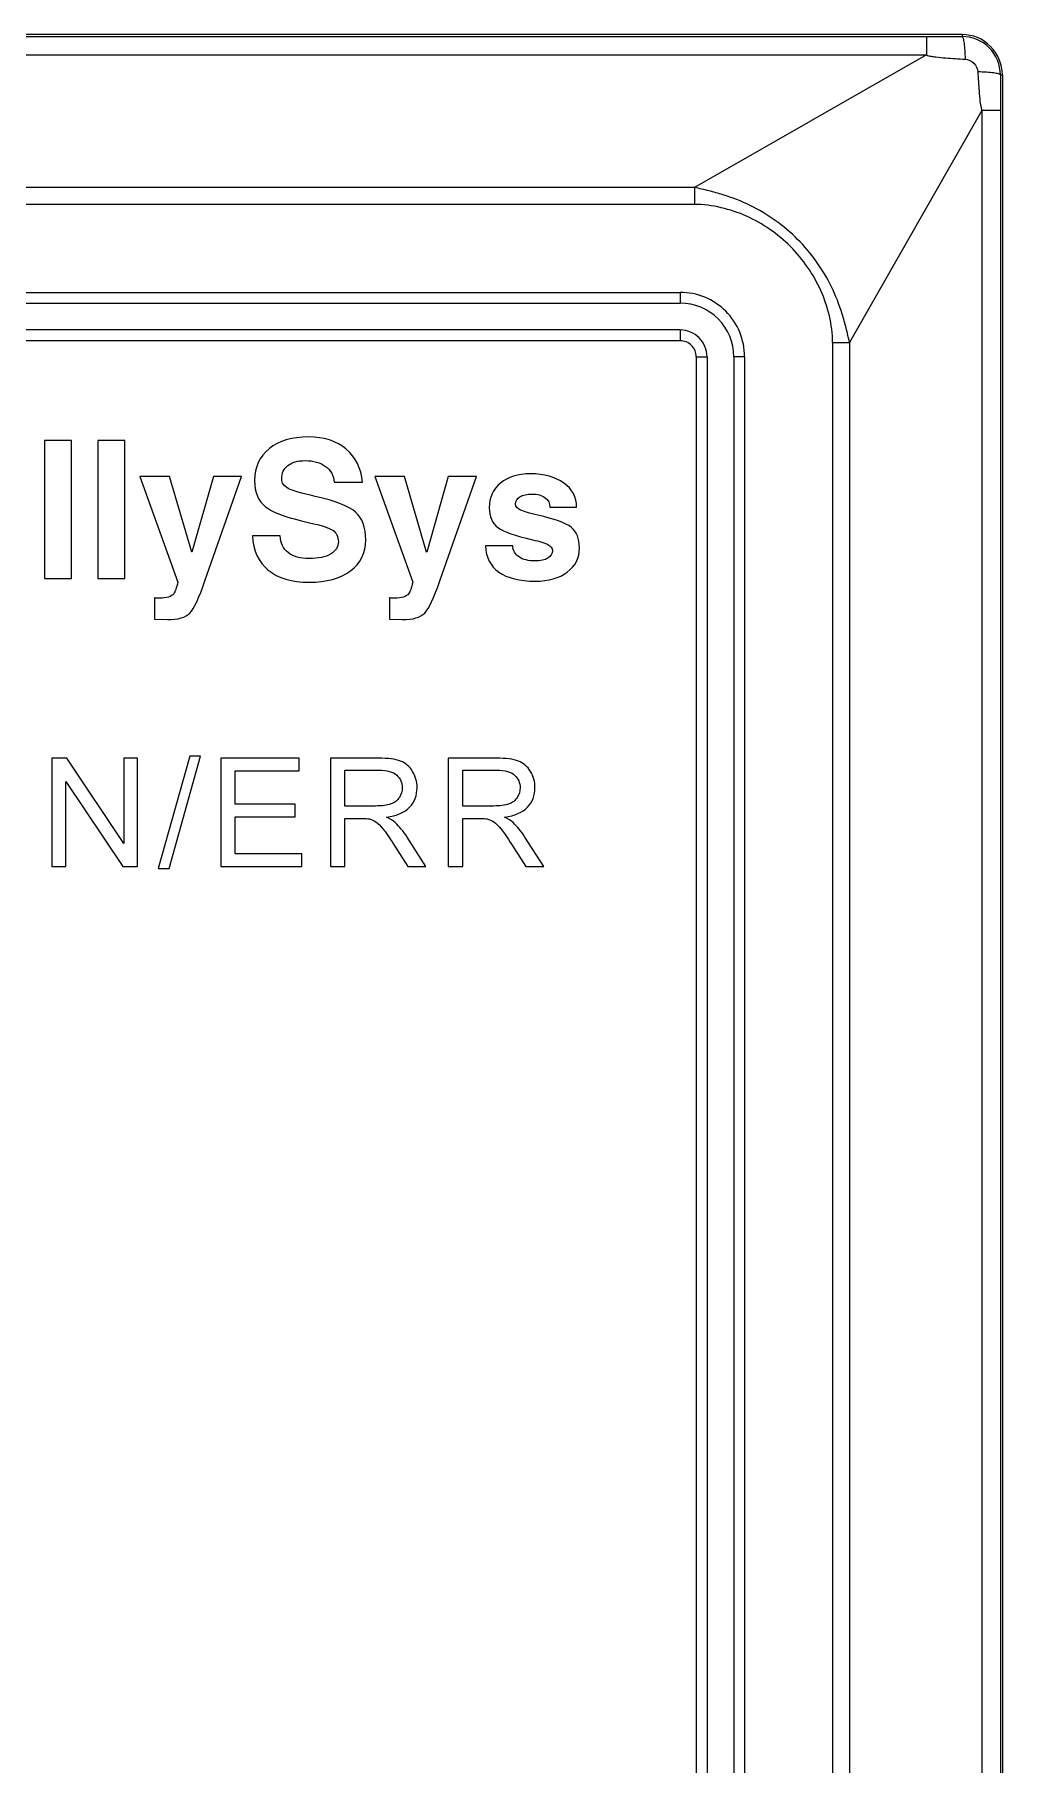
# Model space of a CAD drawing. Header units: millimetres. Extents: x 33157 to 59611, y -29750 to 1750.
# Drawn here: x 53676.56 to 53694.58, y 807.11 to 839.32 of the extents above; entities that cross this region are included whole.
import ezdxf

# ---------------------------------------------------------------- set-up
doc = ezdxf.new("R2010")
doc.units = ezdxf.units.MM
doc.layers.get('0').update_dxf_attribs({"lineweight": 18})

msp = doc.modelspace()

# ---------------------------------------------------------------- linework, layer by layer
at = {"lineweight": 9}
for p, q in [((53693.163, 839.279), (53693.163, 838.937)), ((53693.827, 839.317), (53693.827, 839.28)), ((53694.577, 838.567), (53694.577, 838.567)), ((53694.577, 838.567), (53694.577, 740.067)), ((53694.197, 837.902), (53694.197, 740.731)), ((53694.539, 837.902), (53694.539, 740.731)), ((53688.846, 836.47), (53688.846, 836.154)), ((53688.577, 834.517), (53688.577, 834.317)), ((53688.577, 833.817), (53688.577, 833.617)), ((53691.415, 833.586), (53691.415, 833.586)), ((53691.415, 833.586), (53691.415, 745.047)), ((53691.731, 833.586), (53691.731, 833.586)), ((53691.731, 833.586), (53691.731, 745.047)), ((53688.877, 833.317), (53688.877, 833.317)), ((53688.877, 833.317), (53688.877, 745.317)), ((53689.077, 833.317), (53689.077, 833.317)), ((53689.077, 833.317), (53689.077, 745.317)), ((53689.577, 833.317), (53689.577, 745.317)), ((53689.777, 833.317), (53689.777, 745.317))]:
    msp.add_line(p, q, dxfattribs=at)
for points in [[(53693.827, 839.317), (53693.827, 839.317), (53660.627, 839.317), (53660.627, 839.317)], [(53661.291, 839.279), (53661.291, 839.279), (53693.163, 839.279), (53693.163, 839.279)], [(53693.163, 839.279), (53693.384, 839.279), (53693.606, 839.279), (53693.827, 839.28)], [(53661.291, 838.937), (53661.291, 838.937), (53693.163, 838.937), (53693.163, 838.937)], [(53693.163, 838.937), (53693.163, 838.937), (53688.846, 836.47), (53688.846, 836.47)], [(53694.54, 838.567), (53694.54, 838.345), (53694.539, 838.124), (53694.539, 837.902)], [(53694.54, 838.567), (53694.54, 838.567), (53694.577, 838.567), (53694.577, 838.567)], [(53694.197, 837.902), (53694.197, 837.902), (53691.731, 833.586), (53691.731, 833.586)], [(53694.539, 837.902), (53694.539, 837.902), (53694.197, 837.902), (53694.197, 837.902)], [(53688.846, 836.47), (53688.846, 836.47), (53665.608, 836.47), (53665.608, 836.47)], [(53688.846, 836.154), (53688.846, 836.154), (53665.608, 836.154), (53665.608, 836.154)], [(53665.877, 834.517), (53665.877, 834.517), (53688.577, 834.517), (53688.577, 834.517)], [(53665.877, 834.317), (53665.877, 834.317), (53688.577, 834.317), (53688.577, 834.317)], [(53688.577, 833.817), (53688.577, 833.817), (53665.877, 833.817), (53665.877, 833.817)], [(53688.577, 833.617), (53688.577, 833.617), (53665.877, 833.617), (53665.877, 833.617)], [(53691.415, 833.586), (53691.415, 833.586), (53691.731, 833.586), (53691.731, 833.586)], [(53688.877, 833.317), (53688.877, 833.317), (53689.077, 833.317), (53689.077, 833.317)], [(53689.777, 833.317), (53689.777, 833.317), (53689.577, 833.317), (53689.577, 833.317)]]:
    msp.add_open_spline(points, degree=3, dxfattribs=at)
for points, knots in [([(53694.577, 838.567), (53694.577, 838.765), (53694.498, 838.956), (53694.357, 839.097), (53694.217, 839.238), (53694.026, 839.317), (53693.827, 839.317)], [0, 0, 0, 0, 166301.834266, 166301.834266, 166301.834266, 332603.668532, 332603.668532, 332603.668532, 332603.668532]), ([(53694.54, 838.567), (53694.54, 838.756), (53694.465, 838.937), (53694.331, 839.071), (53694.198, 839.205), (53694.016, 839.28), (53693.827, 839.28)], [0, 0, 0, 0, 166301.826835, 166301.826835, 166301.826835, 332603.653671, 332603.653671, 332603.653671, 332603.653671]), ([(53693.827, 839.28), (53693.831, 839.279), (53693.834, 839.275), (53693.837, 839.271), (53693.841, 839.262), (53693.844, 839.255), (53693.846, 839.247), (53693.85, 839.234), (53693.853, 839.221), (53693.855, 839.209), (53693.858, 839.192), (53693.861, 839.175), (53693.863, 839.158), (53693.869, 839.113), (53693.873, 839.068), (53693.876, 839.023), (53693.879, 838.968), (53693.881, 838.914), (53693.883, 838.859)], [0, 0, 0, 0, 141184.619005, 141184.619005, 141184.619005, 282369.23801, 282369.23801, 282369.23801, 423553.857016, 423553.857016, 423553.857016, 564738.476021, 564738.476021, 564738.476021, 705923.095026, 705923.095026, 705923.095026, 847107.714031, 847107.714031, 847107.714031, 847107.714031]), ([(53693.163, 838.937), (53693.191, 838.926), (53693.221, 838.919), (53693.25, 838.913), (53693.28, 838.908), (53693.31, 838.904), (53693.34, 838.9), (53693.4, 838.892), (53693.461, 838.887), (53693.521, 838.882), (53693.581, 838.877), (53693.641, 838.873), (53693.702, 838.869), (53693.762, 838.866), (53693.822, 838.862), (53693.883, 838.859)], [0, 0, 0, 0, 143778.598223, 143778.598223, 143778.598223, 287557.196445, 287557.196445, 287557.196445, 431335.794668, 431335.794668, 431335.794668, 575114.39289, 575114.39289, 575114.39289, 718892.991113, 718892.991113, 718892.991113, 718892.991113]), ([(53693.883, 838.859), (53693.942, 838.856), (53694.001, 838.828), (53694.045, 838.785), (53694.089, 838.741), (53694.116, 838.682), (53694.12, 838.622)], [0, 0, 0, 0, 166301.751442, 166301.751442, 166301.751442, 332603.502883, 332603.502883, 332603.502883, 332603.502883]), ([(53694.54, 838.567), (53694.539, 838.571), (53694.535, 838.574), (53694.531, 838.576), (53694.523, 838.581), (53694.515, 838.583), (53694.507, 838.586), (53694.495, 838.589), (53694.482, 838.592), (53694.469, 838.595), (53694.452, 838.598), (53694.435, 838.601), (53694.418, 838.603), (53694.373, 838.609), (53694.328, 838.612), (53694.283, 838.615), (53694.229, 838.619), (53694.174, 838.621), (53694.12, 838.622)], [0, 0, 0, 0, 141187.069575, 141187.069575, 141187.069575, 282374.13915, 282374.13915, 282374.13915, 423561.208724, 423561.208724, 423561.208724, 564748.278299, 564748.278299, 564748.278299, 705935.347874, 705935.347874, 705935.347874, 847122.417449, 847122.417449, 847122.417449, 847122.417449]), ([(53694.12, 838.622), (53694.123, 838.562), (53694.126, 838.502), (53694.13, 838.441), (53694.134, 838.381), (53694.138, 838.321), (53694.142, 838.261), (53694.147, 838.2), (53694.153, 838.14), (53694.16, 838.08), (53694.167, 838.019), (53694.176, 837.959), (53694.197, 837.902)], [0, 0, 0, 0, 147465.320585, 147465.320585, 147465.320585, 294930.64117, 294930.64117, 294930.64117, 442395.961754, 442395.961754, 442395.961754, 589861.282339, 589861.282339, 589861.282339, 589861.282339]), ([(53691.731, 833.586), (53691.709, 833.674), (53691.69, 833.763), (53691.668, 833.851), (53691.646, 833.939), (53691.622, 834.027), (53691.595, 834.113), (53691.54, 834.287), (53691.474, 834.456), (53691.394, 834.62), (53691.315, 834.783), (53691.222, 834.94), (53691.116, 835.088), (53691.011, 835.236), (53690.893, 835.376), (53690.765, 835.504), (53690.636, 835.633), (53690.497, 835.751), (53690.349, 835.856), (53690.201, 835.961), (53690.044, 836.054), (53689.88, 836.134), (53689.717, 836.214), (53689.547, 836.28), (53689.374, 836.334), (53689.287, 836.361), (53689.199, 836.386), (53689.111, 836.407), (53689.023, 836.429), (53688.935, 836.449), (53688.846, 836.47)], [0, 0, 0, 0, 136157.283617, 136157.283617, 136157.283617, 272314.567234, 272314.567234, 272314.567234, 408471.850852, 408471.850852, 408471.850852, 544629.134469, 544629.134469, 544629.134469, 680786.418086, 680786.418086, 680786.418086, 816943.701703, 816943.701703, 816943.701703, 953100.985321, 953100.985321, 953100.985321, 1089258.268938, 1089258.268938, 1089258.268938, 1225415.552555, 1225415.552555, 1225415.552555, 1361572.836172, 1361572.836172, 1361572.836172, 1361572.836172]), ([(53691.415, 833.586), (53691.415, 833.752), (53691.392, 833.918), (53691.355, 834.081), (53691.317, 834.243), (53691.263, 834.401), (53691.195, 834.553), (53691.059, 834.856), (53690.866, 835.134), (53690.631, 835.37), (53690.395, 835.606), (53690.116, 835.799), (53689.813, 835.934), (53689.661, 836.002), (53689.503, 836.056), (53689.341, 836.094), (53689.179, 836.132), (53689.012, 836.154), (53688.846, 836.154)], [0, 0, 0, 0, 141179.96195, 141179.96195, 141179.96195, 282359.9239, 282359.9239, 282359.9239, 423539.88585, 423539.88585, 423539.88585, 564719.8478, 564719.8478, 564719.8478, 705899.80975, 705899.80975, 705899.80975, 847079.771701, 847079.771701, 847079.771701, 847079.771701]), ([(53689.777, 833.317), (53689.777, 833.635), (53689.651, 833.94), (53689.426, 834.165), (53689.2, 834.39), (53688.895, 834.517), (53688.577, 834.517)], [0, 0, 0, 0, 166293.547672, 166293.547672, 166293.547672, 332587.095345, 332587.095345, 332587.095345, 332587.095345]), ([(53689.577, 833.317), (53689.577, 833.582), (53689.472, 833.836), (53689.284, 834.024), (53689.097, 834.211), (53688.842, 834.317), (53688.577, 834.317)], [0, 0, 0, 0, 166293.507342, 166293.507342, 166293.507342, 332587.014683, 332587.014683, 332587.014683, 332587.014683]), ([(53689.077, 833.317), (53689.077, 833.449), (53689.024, 833.576), (53688.931, 833.67), (53688.837, 833.764), (53688.71, 833.817), (53688.577, 833.817)], [0, 0, 0, 0, 166293.406835, 166293.406835, 166293.406835, 332586.813669, 332586.813669, 332586.813669, 332586.813669]), ([(53688.877, 833.317), (53688.877, 833.396), (53688.845, 833.472), (53688.789, 833.529), (53688.733, 833.585), (53688.657, 833.617), (53688.577, 833.617)], [0, 0, 0, 0, 166293.366593, 166293.366593, 166293.366593, 332586.733186, 332586.733186, 332586.733186, 332586.733186])]:
    msp.add_open_spline(points, degree=3, knots=knots, dxfattribs=at)
for points, knots in [([(53676.741, 831.756), (53676.741, 831.756), (53676.991, 831.756), (53676.991, 831.756), (53676.991, 831.756), (53677.242, 831.756), (53677.242, 831.756), (53677.242, 831.756), (53677.242, 829.189), (53677.242, 829.189), (53677.242, 829.189), (53676.993, 829.189), (53676.993, 829.189), (53676.993, 829.189), (53676.741, 829.189), (53676.741, 829.189), (53676.741, 829.189), (53676.741, 831.756), (53676.741, 831.756)], [0, 0, 0, 0, 141149.192459, 141149.192459, 141149.192459, 282298.384917, 282298.384917, 282298.384917, 423447.577376, 423447.577376, 423447.577376, 564596.769834, 564596.769834, 564596.769834, 705745.962293, 705745.962293, 705745.962293, 846895.154751, 846895.154751, 846895.154751, 846895.154751]), ([(53677.735, 831.756), (53677.735, 831.756), (53677.984, 831.756), (53677.984, 831.756), (53677.984, 831.756), (53678.236, 831.756), (53678.236, 831.756), (53678.236, 831.756), (53678.236, 829.189), (53678.236, 829.189), (53678.236, 829.189), (53677.986, 829.189), (53677.986, 829.189), (53677.986, 829.189), (53677.735, 829.189), (53677.735, 829.189), (53677.735, 829.189), (53677.735, 831.756), (53677.735, 831.756)], [0, 0, 0, 0, 141151.825105, 141151.825105, 141151.825105, 282303.650209, 282303.650209, 282303.650209, 423455.475314, 423455.475314, 423455.475314, 564607.300419, 564607.300419, 564607.300419, 705759.125523, 705759.125523, 705759.125523, 846910.950628, 846910.950628, 846910.950628, 846910.950628]), ([(53682.136, 830.984), (53682.127, 831.107), (53682.073, 831.204), (53681.976, 831.276), (53681.878, 831.348), (53681.751, 831.384), (53681.594, 831.384), (53681.458, 831.384), (53681.351, 831.353), (53681.274, 831.294), (53681.198, 831.234), (53681.159, 831.15), (53681.159, 831.043), (53681.159, 830.966), (53681.2, 830.907), (53681.28, 830.865), (53681.359, 830.823), (53681.527, 830.774), (53681.784, 830.717), (53682.158, 830.633), (53682.408, 830.536), (53682.533, 830.427), (53682.659, 830.319), (53682.722, 830.145), (53682.722, 829.905), (53682.722, 829.664), (53682.627, 829.473), (53682.438, 829.331), (53682.248, 829.19), (53681.991, 829.119), (53681.668, 829.119), (53681.343, 829.119), (53681.089, 829.194), (53680.907, 829.345), (53680.724, 829.495), (53680.626, 829.708), (53680.613, 829.985), (53680.613, 829.985), (53681.13, 829.985), (53681.13, 829.985), (53681.135, 829.849), (53681.185, 829.745), (53681.278, 829.671), (53681.371, 829.598), (53681.501, 829.561), (53681.668, 829.561), (53681.839, 829.561), (53681.973, 829.589), (53682.069, 829.644), (53682.165, 829.699), (53682.213, 829.776), (53682.213, 829.874), (53682.213, 829.97), (53682.178, 830.041), (53682.109, 830.087), (53682.041, 830.132), (53681.897, 830.179), (53681.676, 830.228), (53681.268, 830.319), (53680.996, 830.417), (53680.859, 830.523), (53680.722, 830.628), (53680.654, 830.791), (53680.654, 831.014), (53680.654, 831.263), (53680.745, 831.46), (53680.925, 831.606), (53681.105, 831.753), (53681.35, 831.825), (53681.657, 831.825), (53681.944, 831.825), (53682.179, 831.75), (53682.359, 831.598), (53682.54, 831.447), (53682.64, 831.242), (53682.66, 830.984), (53682.66, 830.984), (53682.136, 830.984), (53682.136, 830.984)], [0, 0, 0, 0, 131499.639552, 131499.639552, 131499.639552, 262999.279103, 262999.279103, 262999.279103, 394498.918655, 394498.918655, 394498.918655, 525998.558207, 525998.558207, 525998.558207, 657498.197758, 657498.197758, 657498.197758, 788997.83731, 788997.83731, 788997.83731, 920497.476862, 920497.476862, 920497.476862, 1051997.116413, 1051997.116413, 1051997.116413, 1183496.755965, 1183496.755965, 1183496.755965, 1314996.395516, 1314996.395516, 1314996.395516, 1446496.035068, 1446496.035068, 1446496.035068, 1577995.67462, 1577995.67462, 1577995.67462, 1709495.314171, 1709495.314171, 1709495.314171, 1840994.953723, 1840994.953723, 1840994.953723, 1972494.593275, 1972494.593275, 1972494.593275, 2103994.232826, 2103994.232826, 2103994.232826, 2235493.872378, 2235493.872378, 2235493.872378, 2366993.51193, 2366993.51193, 2366993.51193, 2498493.151481, 2498493.151481, 2498493.151481, 2629992.791033, 2629992.791033, 2629992.791033, 2761492.430585, 2761492.430585, 2761492.430585, 2892992.070136, 2892992.070136, 2892992.070136, 3024491.709688, 3024491.709688, 3024491.709688, 3155991.349239, 3155991.349239, 3155991.349239, 3287490.988791, 3287490.988791, 3287490.988791, 3418990.628343, 3418990.628343, 3418990.628343, 3418990.628343]), ([(53679.729, 829.148), (53679.619, 828.828), (53679.525, 828.628), (53679.447, 828.546), (53679.369, 828.465), (53679.23, 828.424), (53679.029, 828.424), (53679.029, 828.424), (53678.79, 828.429), (53678.79, 828.429), (53678.79, 828.429), (53678.79, 828.831), (53678.79, 828.831), (53678.802, 828.826), (53678.834, 828.824), (53678.886, 828.824), (53679.02, 828.824), (53679.107, 828.851), (53679.148, 828.906), (53679.174, 828.941), (53679.199, 829.013), (53679.225, 829.122), (53679.225, 829.122), (53678.517, 831.088), (53678.517, 831.088), (53678.517, 831.088), (53678.792, 831.088), (53678.792, 831.088), (53678.792, 831.088), (53679.07, 831.088), (53679.07, 831.088), (53679.07, 831.088), (53679.483, 829.679), (53679.483, 829.679), (53679.483, 829.679), (53679.484, 829.679), (53679.484, 829.679), (53679.484, 829.679), (53679.886, 831.088), (53679.886, 831.088), (53679.886, 831.088), (53680.148, 831.088), (53680.148, 831.088), (53680.148, 831.088), (53680.41, 831.088), (53680.41, 831.088), (53680.41, 831.088), (53679.729, 829.148), (53679.729, 829.148)], [0, 0, 0, 0, 133307.245754, 133307.245754, 133307.245754, 266614.491508, 266614.491508, 266614.491508, 399921.737263, 399921.737263, 399921.737263, 533228.983017, 533228.983017, 533228.983017, 666536.228771, 666536.228771, 666536.228771, 799843.474525, 799843.474525, 799843.474525, 933150.72028, 933150.72028, 933150.72028, 1066457.966034, 1066457.966034, 1066457.966034, 1199765.211788, 1199765.211788, 1199765.211788, 1333072.457542, 1333072.457542, 1333072.457542, 1466379.703296, 1466379.703296, 1466379.703296, 1599686.949051, 1599686.949051, 1599686.949051, 1732994.194805, 1732994.194805, 1732994.194805, 1866301.440559, 1866301.440559, 1866301.440559, 1999608.686313, 1999608.686313, 1999608.686313, 2132915.932067, 2132915.932067, 2132915.932067, 2132915.932067]), ([(53684.103, 829.148), (53683.993, 828.828), (53683.899, 828.628), (53683.821, 828.546), (53683.743, 828.465), (53683.604, 828.424), (53683.403, 828.424), (53683.403, 828.424), (53683.164, 828.429), (53683.164, 828.429), (53683.164, 828.429), (53683.164, 828.831), (53683.164, 828.831), (53683.176, 828.826), (53683.208, 828.824), (53683.26, 828.824), (53683.394, 828.824), (53683.481, 828.851), (53683.522, 828.906), (53683.548, 828.941), (53683.573, 829.013), (53683.599, 829.122), (53683.599, 829.122), (53682.891, 831.088), (53682.891, 831.088), (53682.891, 831.088), (53683.166, 831.088), (53683.166, 831.088), (53683.166, 831.088), (53683.444, 831.088), (53683.444, 831.088), (53683.444, 831.088), (53683.857, 829.679), (53683.857, 829.679), (53683.857, 829.679), (53683.858, 829.679), (53683.858, 829.679), (53683.858, 829.679), (53684.26, 831.088), (53684.26, 831.088), (53684.26, 831.088), (53684.522, 831.088), (53684.522, 831.088), (53684.522, 831.088), (53684.784, 831.088), (53684.784, 831.088), (53684.784, 831.088), (53684.103, 829.148), (53684.103, 829.148)], [0, 0, 0, 0, 133318.191635, 133318.191635, 133318.191635, 266636.383271, 266636.383271, 266636.383271, 399954.574906, 399954.574906, 399954.574906, 533272.766542, 533272.766542, 533272.766542, 666590.958177, 666590.958177, 666590.958177, 799909.149813, 799909.149813, 799909.149813, 933227.341448, 933227.341448, 933227.341448, 1066545.533083, 1066545.533083, 1066545.533083, 1199863.724719, 1199863.724719, 1199863.724719, 1333181.916354, 1333181.916354, 1333181.916354, 1466500.10799, 1466500.10799, 1466500.10799, 1599818.299625, 1599818.299625, 1599818.299625, 1733136.49126, 1733136.49126, 1733136.49126, 1866454.682896, 1866454.682896, 1866454.682896, 1999772.874531, 1999772.874531, 1999772.874531, 2133091.066167, 2133091.066167, 2133091.066167, 2133091.066167]), ([(53686.153, 830.517), (53686.153, 830.591), (53686.122, 830.65), (53686.062, 830.694), (53686.001, 830.739), (53685.921, 830.761), (53685.821, 830.761), (53685.724, 830.761), (53685.648, 830.744), (53685.594, 830.711), (53685.54, 830.678), (53685.513, 830.632), (53685.513, 830.572), (53685.513, 830.53), (53685.544, 830.494), (53685.606, 830.464), (53685.666, 830.435), (53685.774, 830.403), (53685.929, 830.368), (53686.237, 830.299), (53686.442, 830.224), (53686.546, 830.143), (53686.65, 830.061), (53686.702, 829.934), (53686.702, 829.759), (53686.702, 829.573), (53686.626, 829.423), (53686.476, 829.31), (53686.325, 829.196), (53686.126, 829.14), (53685.879, 829.14), (53685.586, 829.14), (53685.361, 829.195), (53685.203, 829.307), (53685.045, 829.419), (53684.961, 829.582), (53684.951, 829.796), (53684.951, 829.796), (53685.461, 829.796), (53685.461, 829.796), (53685.464, 829.708), (53685.503, 829.64), (53685.577, 829.59), (53685.651, 829.541), (53685.751, 829.516), (53685.878, 829.516), (53685.978, 829.516), (53686.057, 829.533), (53686.114, 829.568), (53686.17, 829.602), (53686.198, 829.65), (53686.198, 829.712), (53686.198, 829.755), (53686.171, 829.792), (53686.116, 829.822), (53686.062, 829.851), (53685.966, 829.881), (53685.828, 829.911), (53685.507, 829.983), (53685.292, 830.059), (53685.184, 830.139), (53685.076, 830.219), (53685.022, 830.341), (53685.022, 830.508), (53685.022, 830.696), (53685.092, 830.848), (53685.232, 830.964), (53685.372, 831.08), (53685.557, 831.138), (53685.786, 831.138), (53686.045, 831.138), (53686.253, 831.081), (53686.411, 830.967), (53686.569, 830.854), (53686.649, 830.704), (53686.649, 830.517), (53686.649, 830.517), (53686.649, 830.517), (53686.649, 830.517), (53686.649, 830.517), (53686.153, 830.517), (53686.153, 830.517)], [0, 0, 0, 0, 131419.382987, 131419.382987, 131419.382987, 262838.765973, 262838.765973, 262838.765973, 394258.14896, 394258.14896, 394258.14896, 525677.531946, 525677.531946, 525677.531946, 657096.914933, 657096.914933, 657096.914933, 788516.297919, 788516.297919, 788516.297919, 919935.680906, 919935.680906, 919935.680906, 1051355.063892, 1051355.063892, 1051355.063892, 1182774.446879, 1182774.446879, 1182774.446879, 1314193.829865, 1314193.829865, 1314193.829865, 1445613.212852, 1445613.212852, 1445613.212852, 1577032.595838, 1577032.595838, 1577032.595838, 1708451.978825, 1708451.978825, 1708451.978825, 1839871.361811, 1839871.361811, 1839871.361811, 1971290.744798, 1971290.744798, 1971290.744798, 2102710.127784, 2102710.127784, 2102710.127784, 2234129.510771, 2234129.510771, 2234129.510771, 2365548.893757, 2365548.893757, 2365548.893757, 2496968.276744, 2496968.276744, 2496968.276744, 2628387.659731, 2628387.659731, 2628387.659731, 2759807.042717, 2759807.042717, 2759807.042717, 2891226.425704, 2891226.425704, 2891226.425704, 3022645.80869, 3022645.80869, 3022645.80869, 3154065.191677, 3154065.191677, 3154065.191677, 3285484.574663, 3285484.574663, 3285484.574663, 3416903.95765, 3416903.95765, 3416903.95765, 3548323.340636, 3548323.340636, 3548323.340636, 3548323.340636]), ([(53676.881, 823.824), (53676.881, 823.824), (53676.881, 825.844), (53676.881, 825.844), (53676.881, 825.844), (53677.156, 825.844), (53677.156, 825.844), (53677.156, 825.844), (53678.216, 824.258), (53678.216, 824.258), (53678.216, 824.258), (53678.216, 825.844), (53678.216, 825.844), (53678.216, 825.844), (53678.473, 825.844), (53678.473, 825.844), (53678.473, 825.844), (53678.473, 823.824), (53678.473, 823.824), (53678.473, 823.824), (53678.198, 823.824), (53678.198, 823.824), (53678.198, 823.824), (53677.138, 825.41), (53677.138, 825.41), (53677.138, 825.41), (53677.138, 823.824), (53677.138, 823.824), (53677.138, 823.824), (53676.881, 823.824), (53676.881, 823.824)], [0, 0, 0, 0, 136132.036441, 136132.036441, 136132.036441, 272264.072883, 272264.072883, 272264.072883, 408396.109324, 408396.109324, 408396.109324, 544528.145766, 544528.145766, 544528.145766, 680660.182207, 680660.182207, 680660.182207, 816792.218649, 816792.218649, 816792.218649, 952924.25509, 952924.25509, 952924.25509, 1089056.291532, 1089056.291532, 1089056.291532, 1225188.327973, 1225188.327973, 1225188.327973, 1361320.364415, 1361320.364415, 1361320.364415, 1361320.364415]), ([(53678.861, 823.79), (53678.861, 823.79), (53679.448, 825.878), (53679.448, 825.878), (53679.448, 825.878), (53679.648, 825.878), (53679.648, 825.878), (53679.648, 825.878), (53679.061, 823.79), (53679.061, 823.79), (53679.061, 823.79), (53678.861, 823.79), (53678.861, 823.79)], [0, 0, 0, 0, 147439.448083, 147439.448083, 147439.448083, 294878.896167, 294878.896167, 294878.896167, 442318.34425, 442318.34425, 442318.34425, 589757.792333, 589757.792333, 589757.792333, 589757.792333]), ([(53680.025, 823.824), (53680.025, 823.824), (53680.025, 825.844), (53680.025, 825.844), (53680.025, 825.844), (53681.484, 825.844), (53681.484, 825.844), (53681.484, 825.844), (53681.484, 825.607), (53681.484, 825.607), (53681.484, 825.607), (53680.293, 825.607), (53680.293, 825.607), (53680.293, 825.607), (53680.293, 824.986), (53680.293, 824.986), (53680.293, 824.986), (53681.408, 824.986), (53681.408, 824.986), (53681.408, 824.986), (53681.408, 824.749), (53681.408, 824.749), (53681.408, 824.749), (53680.293, 824.749), (53680.293, 824.749), (53680.293, 824.749), (53680.293, 824.061), (53680.293, 824.061), (53680.293, 824.061), (53681.532, 824.061), (53681.532, 824.061), (53681.532, 824.061), (53681.532, 823.824), (53681.532, 823.824), (53681.532, 823.824), (53680.025, 823.824), (53680.025, 823.824)], [0, 0, 0, 0, 134883.595549, 134883.595549, 134883.595549, 269767.191098, 269767.191098, 269767.191098, 404650.786646, 404650.786646, 404650.786646, 539534.382195, 539534.382195, 539534.382195, 674417.977744, 674417.977744, 674417.977744, 809301.573293, 809301.573293, 809301.573293, 944185.168842, 944185.168842, 944185.168842, 1079068.76439, 1079068.76439, 1079068.76439, 1213952.359939, 1213952.359939, 1213952.359939, 1348835.955488, 1348835.955488, 1348835.955488, 1483719.551037, 1483719.551037, 1483719.551037, 1618603.146586, 1618603.146586, 1618603.146586, 1618603.146586]), ([(53682.065, 823.824), (53682.065, 823.824), (53682.065, 825.844), (53682.065, 825.844), (53682.065, 825.844), (53682.96, 825.844), (53682.96, 825.844), (53683.14, 825.844), (53683.277, 825.826), (53683.371, 825.79), (53683.464, 825.754), (53683.539, 825.69), (53683.595, 825.598), (53683.651, 825.506), (53683.679, 825.405), (53683.679, 825.294), (53683.679, 825.15), (53683.632, 825.029), (53683.54, 824.931), (53683.447, 824.833), (53683.304, 824.77), (53683.11, 824.744), (53683.181, 824.71), (53683.235, 824.676), (53683.271, 824.643), (53683.35, 824.572), (53683.423, 824.482), (53683.493, 824.374), (53683.493, 824.374), (53683.842, 823.824), (53683.842, 823.824), (53683.842, 823.824), (53683.508, 823.824), (53683.508, 823.824), (53683.508, 823.824), (53683.241, 824.244), (53683.241, 824.244), (53683.163, 824.366), (53683.099, 824.459), (53683.049, 824.523), (53682.998, 824.588), (53682.953, 824.632), (53682.913, 824.658), (53682.873, 824.683), (53682.832, 824.701), (53682.791, 824.712), (53682.761, 824.718), (53682.711, 824.721), (53682.642, 824.721), (53682.642, 824.721), (53682.333, 824.721), (53682.333, 824.721), (53682.333, 824.721), (53682.333, 823.824), (53682.333, 823.824), (53682.333, 823.824), (53682.065, 823.824), (53682.065, 823.824)], [0, 0, 0, 0, 132598.927121, 132598.927121, 132598.927121, 265197.854242, 265197.854242, 265197.854242, 397796.781362, 397796.781362, 397796.781362, 530395.708483, 530395.708483, 530395.708483, 662994.635604, 662994.635604, 662994.635604, 795593.562725, 795593.562725, 795593.562725, 928192.489846, 928192.489846, 928192.489846, 1060791.416967, 1060791.416967, 1060791.416967, 1193390.344087, 1193390.344087, 1193390.344087, 1325989.271208, 1325989.271208, 1325989.271208, 1458588.198329, 1458588.198329, 1458588.198329, 1591187.12545, 1591187.12545, 1591187.12545, 1723786.052571, 1723786.052571, 1723786.052571, 1856384.979692, 1856384.979692, 1856384.979692, 1988983.906812, 1988983.906812, 1988983.906812, 2121582.833933, 2121582.833933, 2121582.833933, 2254181.761054, 2254181.761054, 2254181.761054, 2386780.688175, 2386780.688175, 2386780.688175, 2519379.615296, 2519379.615296, 2519379.615296, 2519379.615296]), ([(53684.259, 823.824), (53684.259, 823.824), (53684.259, 825.844), (53684.259, 825.844), (53684.259, 825.844), (53685.155, 825.844), (53685.155, 825.844), (53685.335, 825.844), (53685.472, 825.826), (53685.566, 825.79), (53685.659, 825.754), (53685.734, 825.69), (53685.79, 825.598), (53685.846, 825.506), (53685.874, 825.405), (53685.874, 825.294), (53685.874, 825.15), (53685.827, 825.029), (53685.734, 824.931), (53685.642, 824.833), (53685.499, 824.77), (53685.305, 824.744), (53685.376, 824.71), (53685.43, 824.676), (53685.466, 824.643), (53685.544, 824.572), (53685.618, 824.482), (53685.687, 824.374), (53685.687, 824.374), (53686.037, 823.824), (53686.037, 823.824), (53686.037, 823.824), (53685.703, 823.824), (53685.703, 823.824), (53685.703, 823.824), (53685.436, 824.244), (53685.436, 824.244), (53685.358, 824.366), (53685.294, 824.459), (53685.243, 824.523), (53685.193, 824.588), (53685.147, 824.632), (53685.107, 824.658), (53685.068, 824.683), (53685.027, 824.701), (53684.986, 824.712), (53684.956, 824.718), (53684.906, 824.721), (53684.837, 824.721), (53684.837, 824.721), (53684.528, 824.721), (53684.528, 824.721), (53684.528, 824.721), (53684.528, 823.824), (53684.528, 823.824), (53684.528, 823.824), (53684.259, 823.824), (53684.259, 823.824)], [0, 0, 0, 0, 132604.388992, 132604.388992, 132604.388992, 265208.777984, 265208.777984, 265208.777984, 397813.166976, 397813.166976, 397813.166976, 530417.555968, 530417.555968, 530417.555968, 663021.94496, 663021.94496, 663021.94496, 795626.333952, 795626.333952, 795626.333952, 928230.722944, 928230.722944, 928230.722944, 1060835.111936, 1060835.111936, 1060835.111936, 1193439.500928, 1193439.500928, 1193439.500928, 1326043.88992, 1326043.88992, 1326043.88992, 1458648.278911, 1458648.278911, 1458648.278911, 1591252.667903, 1591252.667903, 1591252.667903, 1723857.056895, 1723857.056895, 1723857.056895, 1856461.445887, 1856461.445887, 1856461.445887, 1989065.834879, 1989065.834879, 1989065.834879, 2121670.223871, 2121670.223871, 2121670.223871, 2254274.612863, 2254274.612863, 2254274.612863, 2386879.001855, 2386879.001855, 2386879.001855, 2519483.390847, 2519483.390847, 2519483.390847, 2519483.390847]), ([(53682.333, 824.953), (53682.333, 824.953), (53682.906, 824.953), (53682.906, 824.953), (53683.029, 824.953), (53683.124, 824.965), (53683.192, 824.991), (53683.261, 825.016), (53683.313, 825.056), (53683.349, 825.112), (53683.384, 825.167), (53683.402, 825.228), (53683.402, 825.293), (53683.402, 825.389), (53683.368, 825.468), (53683.299, 825.529), (53683.23, 825.591), (53683.12, 825.621), (53682.971, 825.621), (53682.971, 825.621), (53682.333, 825.621), (53682.333, 825.621), (53682.333, 825.621), (53682.333, 824.953), (53682.333, 824.953)], [0, 0, 0, 0, 138033.815498, 138033.815498, 138033.815498, 276067.630996, 276067.630996, 276067.630996, 414101.446493, 414101.446493, 414101.446493, 552135.261991, 552135.261991, 552135.261991, 690169.077489, 690169.077489, 690169.077489, 828202.892987, 828202.892987, 828202.892987, 966236.708485, 966236.708485, 966236.708485, 1104270.523982, 1104270.523982, 1104270.523982, 1104270.523982]), ([(53684.528, 824.953), (53684.528, 824.953), (53685.101, 824.953), (53685.101, 824.953), (53685.224, 824.953), (53685.319, 824.965), (53685.387, 824.991), (53685.456, 825.016), (53685.508, 825.056), (53685.544, 825.112), (53685.579, 825.167), (53685.597, 825.228), (53685.597, 825.293), (53685.597, 825.389), (53685.563, 825.468), (53685.494, 825.529), (53685.425, 825.591), (53685.315, 825.621), (53685.166, 825.621), (53685.166, 825.621), (53684.528, 825.621), (53684.528, 825.621), (53684.528, 825.621), (53684.528, 824.953), (53684.528, 824.953)], [0, 0, 0, 0, 138039.501978, 138039.501978, 138039.501978, 276079.003956, 276079.003956, 276079.003956, 414118.505934, 414118.505934, 414118.505934, 552158.007912, 552158.007912, 552158.007912, 690197.50989, 690197.50989, 690197.50989, 828237.011869, 828237.011869, 828237.011869, 966276.513847, 966276.513847, 966276.513847, 1104316.015825, 1104316.015825, 1104316.015825, 1104316.015825])]:
    msp.add_open_spline(points, degree=3, knots=knots)

doc.saveas('drawing.dxf')
